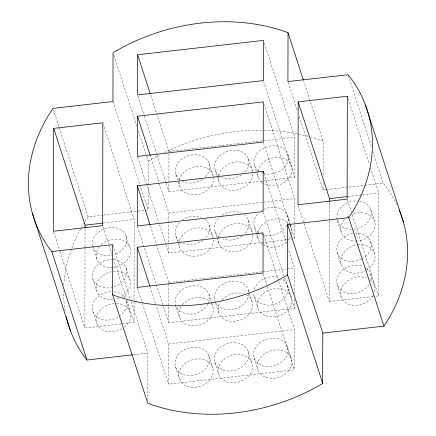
<?xml version="1.0" encoding="UTF-8"?>
<svg xmlns="http://www.w3.org/2000/svg" width="436" height="436" viewBox="0 0 436 436"><rect width="100%" height="100%" fill="white"/><g stroke="black" fill="none" stroke-linecap="round" stroke-linejoin="round"><path stroke-width="0.33" stroke-dasharray="2.18 1.64" d="M121.23 323.861L84.873 328.014L85.015 247.468M85.015 246.787L85.047 228.513M121.9 323.785L134.021 322.4L134.059 300.742M134.059 300.066L134.201 219.521L103.474 124.718M147.766 400.493L147.848 353.073L130.691 300.132M138.005 211.155L148.109 210.005L148.153 185.594M148.153 184.919L148.196 161.189L146.311 155.38M278.762 281.247L294.436 329.616L294.365 369.804L168.547 384.165L168.618 343.977L156.284 305.925M294.491 299.472L294.474 308.323L168.65 322.684L168.721 282.495L150.12 225.096M286.479 239.735L168.776 253.169L168.787 244.994M168.792 242.269L168.825 223.194M168.825 222.513L168.846 212.981L150.24 155.581M264.26 42.979L294.774 137.138L294.703 177.327L168.879 191.687L168.95 151.499L150.349 94.1M294.502 294.022L294.545 268.135L288.272 248.787M287.155 239.658L294.594 238.808L294.665 198.62L264.358 105.103M325.768 189.715L323.065 190.025L323.081 181.202M323.092 175.092L323.152 141.16L303.489 80.475M373.112 296.496L329.349 301.494L329.491 220.948M329.491 220.273L329.523 201.993M375.81 296.191L378.503 295.886L378.682 193.001L370.529 167.849M84.589 222.382L83.167 224.595A175.207 138.076 -18 0 0 71.629 248.553M84.949 221.826L88.159 216.845L102.978 215.155M148.196 161.189L148.594 160.933A175.207 138.076 -18 0 1 159.156 155.053M168.95 151.499L294.774 137.138M103.654 215.079L137.329 211.231M326.444 189.638L364.273 185.322M364.948 185.245L383.19 183.164L386.934 187.949A175.207 138.076 -18 0 1 396.836 204.68M168.846 212.981L294.665 198.62M103.228 223.052L134.201 219.521M347.71 196.538L361.847 194.925M362.523 194.848L378.682 193.001M168.721 282.495L262.074 271.841M262.75 271.764L286.425 269.061M287.106 268.985L294.545 268.135M168.618 343.977L294.436 329.616M132.964 354.773L147.848 353.073M323.152 141.16L320.613 140.179A175.207 138.076 -18 0 0 310.612 137.035M348.255 75.352L371.685 147.657M372.938 151.532L383.19 183.164M348.162 98.841L369.483 164.623M370.714 209.553L374.513 221.281M370.66 241.702L374.459 253.43M347.356 199.792L351.329 212.043M352.163 214.621L378.503 295.886M370.6 273.857L374.404 285.58M337.431 220.638L341.23 232.366M288.131 82.213L297.543 111.262M299.216 116.428L323.065 190.025M337.371 252.793L341.175 264.516M337.317 284.942L341.115 296.665M287.787 154.382L291.591 166.105M263.562 81.232L294.703 177.327M298.208 205.4L303.854 222.812M304.061 223.455L329.349 301.494M287.684 215.864L290.082 223.265M290.283 223.886L291.482 227.587M263.453 142.714L290 224.616M290.207 225.265L294.594 238.808M263.818 173.332L286.605 243.631M254.504 165.467L256.706 172.258M256.902 172.874L258.303 177.196M248.471 158.868L252.27 170.596M287.564 285.378L291.362 297.107M263.333 212.228L284.441 277.367M284.654 278.015L294.474 308.323M263.715 234.813L278.555 280.604M254.395 226.949L256.199 232.502M256.395 233.118L258.199 238.677M248.362 220.349L252.161 232.077M287.455 346.86L291.253 358.588M263.224 273.71L267.197 285.967M267.404 286.61L294.365 369.804M215.182 169.958L218.986 181.681M254.275 296.469L258.074 308.192M209.149 163.358L212.953 175.081M248.242 289.869L249.043 292.338M249.239 292.954L252.041 301.592M215.079 231.434L216.877 236.988M217.079 237.609L218.877 243.163M254.166 357.945L257.97 369.673M209.046 224.834L212.844 236.563M248.133 351.345L251.937 363.074M175.866 174.444L179.665 186.167M218.758 312.677L214.953 300.954A17.544 13.827 -18 0 1 229.374 281.705A17.544 13.827 -18 0 1 248.82 293.444M208.92 294.355L211.324 301.761M211.52 302.377L212.724 306.077M137.945 96.236L144.218 115.584M144.425 116.232L156.758 154.279M156.965 154.927L165.953 182.657M166.165 183.3L168.879 191.687M175.757 235.925L179.556 247.648M214.85 362.436L218.649 374.159M113.872 55.307L136.893 126.326M138.359 130.844L146.104 154.731M208.817 355.836L212.615 367.559M137.629 157.074L146.616 184.804M146.828 185.447L158.742 222.207M159.576 224.791L165.849 244.138M166.056 244.781L168.776 253.169M112.951 101.539L148.109 210.005M179.436 317.168L175.637 305.44A17.544 13.827 -18 0 1 193.431 285.716A17.544 13.827 -18 0 1 208.185 303.472M137.509 226.589L163.217 305.914M163.429 306.562L168.65 322.684M150.011 286.577L155.445 303.347M175.528 366.921L179.327 378.65M126.233 236.072L130.037 247.795M137.4 288.071L142.207 302.906M142.419 303.549L168.547 384.165M126.178 268.222L129.977 279.95A17.544 13.827 -18 0 1 121.927 296.703M112.908 245.255L130.484 299.488M103.087 226.954L111.654 253.398M113.327 258.553L126.08 297.897M126.914 300.475L134.021 322.4M124.5 327.033A17.544 13.827 -18 0 0 129.923 312.1L126.124 300.371A17.544 13.827 -18 0 1 119.159 316.449M53.421 109.67L88.159 216.845M96.748 258.886L92.95 247.158A17.544 13.827 -18 0 0 112.777 255.087M92.895 279.307L96.694 291.035M92.835 311.462L96.639 323.185M53.726 231.919L59.792 250.618M59.999 251.267L84.873 328.014M65.16 311.064A175.207 138.076 -18 0 1 63.558 291.019M63.765 285.106A175.207 138.076 -18 0 1 71.4 249.163M163.974 152.616A175.207 138.076 -18 0 1 263.682 130.25M264.341 130.266A175.207 138.076 -18 0 1 309.974 136.855M204.598 219.03A17.544 13.827 -18 0 1 205.007 238.519M203.121 240.165A17.544 13.827 -18 0 1 182.504 243.043M179.686 241.348A17.544 13.827 -18 0 1 180.237 221.81M182.194 220.213A17.544 13.827 -18 0 1 201.034 217.199M243.915 214.545A17.544 13.827 -18 0 1 243.882 234.459M241.925 236.056A17.544 13.827 -18 0 1 223.085 239.07M219.526 237.239A17.544 13.827 -18 0 1 219.559 217.324M222.044 215.362A17.544 13.827 -18 0 1 241.615 213.226M263.584 209.569A17.544 13.827 -18 0 1 282.888 209.82A17.544 13.827 -18 0 1 286.942 224.976M286.637 225.581A17.544 13.827 -18 0 1 259.382 233.113M258.842 232.753A17.544 13.827 -18 0 1 258.434 213.264M261.36 210.871A17.544 13.827 -18 0 1 262.45 210.19M207.879 304.072A17.544 13.827 -18 0 1 191.126 314.078A17.544 13.827 -18 0 1 175.844 306.001M248.803 294.055A17.544 13.827 -18 0 1 234.197 309.031A17.544 13.827 -18 0 1 215.406 302.072M283.117 279.574A17.544 13.827 -18 0 1 277.487 303.183A17.544 13.827 -18 0 1 253.692 292.888M254.286 289.177A17.544 13.827 -18 0 1 279.552 277.743M359.782 201.154A17.544 13.827 -18 0 1 370.856 216.31A17.544 13.827 -18 0 1 352.119 229.309M351.481 229.314A17.544 13.827 -18 0 1 337.099 214.675A17.544 13.827 -18 0 1 357.302 200.892M354.681 233.102A17.544 13.827 -18 0 1 370.736 241.947A17.544 13.827 -18 0 1 362.605 258.461M361.471 259.082A17.544 13.827 -18 0 1 337.219 252.297A17.544 13.827 -18 0 1 354.043 233.162M366.158 268.047A17.544 13.827 -18 0 1 370.589 281.144M368.861 284.735A17.544 13.827 -18 0 1 345.328 292.578A17.544 13.827 -18 0 1 339.055 274.059A17.544 13.827 -18 0 1 362.594 266.216M92.628 245.997A17.544 13.827 -18 0 1 106.133 228.219A17.544 13.827 -18 0 1 126.358 236.454A17.544 13.827 -18 0 1 114.025 254.711M114.019 259.654A17.544 13.827 -18 0 1 126.762 271.802A17.544 13.827 -18 0 1 113.97 286.861M112.717 287.237A17.544 13.827 -18 0 1 92.312 275.732A17.544 13.827 -18 0 1 112.766 259.562M118.069 317.13A17.544 13.827 -18 0 1 92.497 310.214A17.544 13.827 -18 0 1 112.711 291.711M113.96 291.804A17.544 13.827 -18 0 1 125.099 298.18M213.389 176.836A17.544 13.827 -18 0 1 196.282 194.707A17.544 13.827 -18 0 1 179.234 180.738M179.349 180.112A17.544 13.827 -18 0 1 196.331 166.541A17.544 13.827 -18 0 1 213.275 176.242M252.853 174.171A17.544 13.827 -18 0 1 234.475 190.319A17.544 13.827 -18 0 1 218.556 176.248M218.67 175.626A17.544 13.827 -18 0 1 236.405 161.979A17.544 13.827 -18 0 1 252.787 172.956M257.992 171.135A17.544 13.827 -18 0 1 281.329 157.837A17.544 13.827 -18 0 1 289.324 177.746A17.544 13.827 -18 0 1 262.75 183M262.238 182.619A17.544 13.827 -18 0 1 257.872 171.762M179.796 179.866A17.544 13.827 -18 0 1 180.548 160.143A17.544 13.827 -18 0 1 204.577 157.461A17.544 13.827 -18 0 1 205.116 177.043M202.184 179.43A17.544 13.827 -18 0 1 182.613 181.567M219.63 175.763A17.544 13.827 -18 0 1 219.515 155.984A17.544 13.827 -18 0 1 243.719 152.856A17.544 13.827 -18 0 1 244.433 172.552M241.506 174.945A17.544 13.827 -18 0 1 221.929 177.076M258.951 171.272A17.544 13.827 -18 0 1 264.881 147.531A17.544 13.827 -18 0 1 288.36 158.491A17.544 13.827 -18 0 1 263.649 173.463M262.516 173.103A17.544 13.827 -18 0 1 261.251 172.591M213.422 240.138A17.544 13.827 -18 0 1 188.003 255.436A17.544 13.827 -18 0 1 186.761 231.418A17.544 13.827 -18 0 1 213.362 238.923M252.744 235.653A17.544 13.827 -18 0 1 235.495 251.703A17.544 13.827 -18 0 1 218.294 239.582M218.365 238.35A17.544 13.827 -18 0 1 235.544 223.537A17.544 13.827 -18 0 1 252.678 234.437M290.125 224.883A17.544 13.827 -18 0 1 291.471 234.879M290.436 237.304A17.544 13.827 -18 0 1 287.444 241.272M286.539 242.116A17.544 13.827 -18 0 1 262.641 244.482M262.129 244.095A17.544 13.827 -18 0 1 257.769 233.244M257.883 232.617A17.544 13.827 -18 0 1 271.873 219.602A17.544 13.827 -18 0 1 289.766 224.387M246.493 295.085A17.544 13.827 -18 0 1 249.196 313.969A17.544 13.827 -18 0 1 225.913 319.98A17.544 13.827 -18 0 1 220.496 301.799M221.951 299.892A17.544 13.827 -18 0 1 243.473 293.766M211.367 303.374A17.544 13.827 -18 0 1 196.053 325.708A17.544 13.827 -18 0 1 180.815 306.862M182.237 304.846A17.544 13.827 -18 0 1 210.207 301.935M101.228 244.77A17.544 13.827 -18 0 1 129.312 246.133A17.544 13.827 -18 0 1 113.365 267.426M112.728 267.486A17.544 13.827 -18 0 1 98.007 261.447A17.544 13.827 -18 0 1 99.174 247.038M113.36 271.41A17.544 13.827 -18 0 1 129.977 279.95M118.995 298.137A17.544 13.827 -18 0 1 115.24 299.265M113.311 299.576A17.544 13.827 -18 0 1 96.138 288.245A17.544 13.827 -18 0 1 111.436 271.715M116.51 303.44A17.544 13.827 -18 0 1 129.923 312.1M121.873 328.858A17.544 13.827 -18 0 1 96.351 322.193A17.544 13.827 -18 0 1 115.872 303.423M353.438 213.727A17.544 13.827 -18 0 1 374.949 223.036A17.544 13.827 -18 0 1 357.847 240.906M356.566 241.015A17.544 13.827 -18 0 1 341.949 234.028A17.544 13.827 -18 0 1 344.838 219.123M347.149 217.041A17.544 13.827 -18 0 1 348.735 215.94M357.842 244.89A17.544 13.827 -18 0 1 374.371 253.185A17.544 13.827 -18 0 1 366.954 269.857M366.409 270.189A17.544 13.827 -18 0 1 341.35 265.001A17.544 13.827 -18 0 1 356.555 245.076M369.957 279.776A17.544 13.827 -18 0 1 374.388 292.872M373.358 295.297A17.544 13.827 -18 0 1 350.004 304.59A17.544 13.827 -18 0 1 342.614 286.169A17.544 13.827 -18 0 1 366.393 277.945M262.178 365.581A17.544 13.827 -18 0 0 288.033 350.435A17.544 13.827 -18 0 0 262.221 341.192A17.544 13.827 -18 0 0 262.178 365.581M222.856 370.071A17.544 13.827 -18 0 0 248.716 354.926A17.544 13.827 -18 0 0 222.9 345.677A17.544 13.827 -18 0 0 222.856 370.071M183.54 374.557A17.544 13.827 -18 0 0 209.394 359.411A17.544 13.827 -18 0 0 183.583 350.163A17.544 13.827 -18 0 0 183.54 374.557M266.085 315.828A17.544 13.827 -18 0 0 291.94 300.682A17.544 13.827 -18 0 0 266.129 291.433A17.544 13.827 -18 0 0 266.085 315.828M265.976 377.309A17.544 13.827 -18 0 0 291.837 362.163A17.544 13.827 -18 0 0 266.02 352.915A17.544 13.827 -18 0 0 265.976 377.309M226.66 381.794A17.544 13.827 -18 0 0 252.515 366.649A17.544 13.827 -18 0 0 226.704 357.406A17.544 13.827 -18 0 0 226.66 381.794M187.338 386.285A17.544 13.827 -18 0 0 213.193 371.14A17.544 13.827 -18 0 0 187.382 361.891A17.544 13.827 -18 0 0 187.338 386.285"/><path stroke-width="0.65" d="M53.699 128.391L53.519 231.271L102.667 225.663L102.847 122.783L53.699 128.391L85.053 225.129L85.047 227.837M288.011 32.705L287.923 81.57L348.048 74.709L351.781 79.483A175.207 138.076 -18 0 1 352.833 211.405L348.805 217.662L287.667 224.638L322.82 333.104L322.558 383.533A175.207 138.076 -18 0 1 150.54 404.281L147.76 403.207L112.608 294.741L112.695 244.607L51.808 251.556L49.066 248.051A175.207 138.076 -18 0 1 48.014 116.129L53.001 108.379L112.951 101.539L113.038 52.723L113.442 52.467A175.207 138.076 -18 0 1 285.46 31.719L288.011 32.705L303.276 79.832M137.264 247.239L137.193 287.428L263.017 273.067L263.088 232.879L137.264 247.239L149.804 285.934M137.373 185.758L137.302 225.946L263.121 211.585L263.191 171.397L137.373 185.758L149.913 224.453M137.493 116.238L137.422 156.426L263.246 142.065L263.317 101.877L137.493 116.238L150.24 155.581M137.602 54.756L137.531 94.944L263.349 80.589L263.42 40.401L137.602 54.756L150.142 93.457M322.733 383.418L287.58 274.958L287.667 224.638M298.18 101.871L298.001 204.757L347.149 199.143L347.329 96.263L298.18 101.871L329.529 198.609L329.529 201.318M322.82 333.104L383.958 326.128L387.986 319.871A175.207 138.076 -18 0 0 399.202 209.972M287.58 274.958L287.406 275.067A175.207 138.076 -18 0 1 115.387 295.821L112.608 294.741M85.053 225.129L102.558 223.134M329.529 198.609L347.034 196.614M66.294 316.754A175.207 138.076 -18 0 0 84.219 356.517L86.96 360.022L132.288 354.85M365.472 105.092L403.605 222.725M347.329 96.263L347.748 97.555M348.805 217.662L383.958 326.128M263.191 171.397L263.611 172.689M51.808 251.556L86.96 360.022M32.395 213.275L70.528 330.908"/></g></svg>
